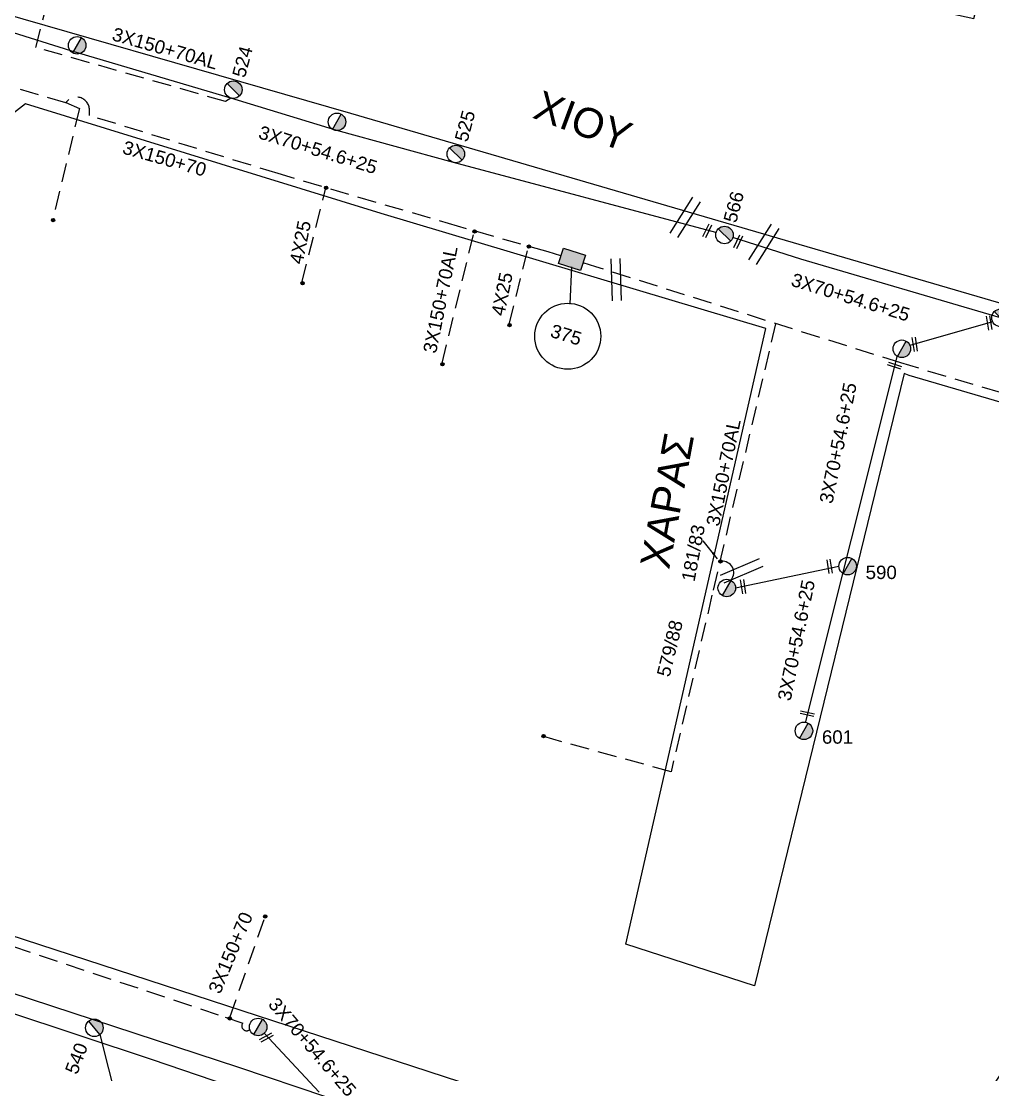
# Model space of a CAD drawing. Header units: millimetres. Extents: x 898 to 5598, y 789 to 3443.
# Drawn here: x 1671 to 1801.7, y 1075 to 1216.8 of the extents above; entities that cross this region are included whole.
import ezdxf

# ---------------------------------------------------------------- set-up
doc = ezdxf.new("R2010")
doc.units = ezdxf.units.MM
doc.linetypes.add('DASHED', pattern=[19.05, 12.7, -6.35])
for name, color, linetype in [('Link Box 2 Διευθύνσεων', 7, 'Continuous'), ('Άγνωστα', 7, 'Continuous'), ('Επιγραφές - Σχήματα', 7, 'Continuous'), ('Καλώδια ΧΤ   3x150+70AL', 7, 'DASHED'), ('Καλώδια ΧΤ   3x150AL+50CU', 7, 'DASHED'), ('Μηχανική τομή', 7, 'Continuous'), ('Στύλος ΦΜ', 7, 'Continuous'), ('Στύλος ΦΜ @ 1', 7, 'Continuous'), ('Συνδέσεις', 7, 'Continuous'), ('Συνεστραμμένα ΧΤ   3x70+54.6+25 AL', 7, 'SYN_LINE'), ('Τομή', 7, 'Continuous'), ('Υπόβαθρο ΔΕΗ', 7, 'Continuous'), ('Υπόγεια καλώδια Παροχών ΧΤ   4x25', 7, 'DASHED'), ('Υπόγεια καλώδια Παροχών ΧΤ   4x50AL', 7, 'DASHED')]:
    doc.layers.add(name, color=color, linetype=linetype)
doc.styles.add('arial', font='arial.ttf')
doc.styles.get("Standard").update_dxf_attribs({"font": 'arial.ttf'})
doc.linetypes.add('SYN_LINE', pattern='A,0.5,-0.0001,["/\\/\\/\\/",Standard,S=0.1,R=0,X=0,Y=-0.05],-0.25', length=0.7501)
doc.dimstyles.new('ISO-25', dxfattribs={"dimtxt": 2.5, "dimasz": 2.5, "dimexe": 1.25, "dimexo": 0.625, "dimtad": 1, "dimtxsty": 'Standard', "dimcen": 2.5, "dimadec": 0, "dimazin": 0, "dimtfac": 1, "dimtmove": 0, "dimatfit": 3, "dimfxl": 1, "dimarcsym": 0})

# ---------------------------------------------------------------- blocks, each defined once
blk = doc.blocks.new('ΥΠΑΡΧΩΝ ΤΣΙΜΕΝΤΕΝΙΟΣ ΣΤΥΛΟΣ')
at = {"layer": 'Στύλος ΦΜ'}
blk.add_hatch(color=7, dxfattribs=at).paths.add_polyline_path([(-1.29, -2.28, 0.574793), (2.62, 0, 0.268822), (1.3, 2.27)])
at = {"layer": 'Στύλος ΦΜ', "color": 7}
blk.add_line((-1.29, -2.28), (1.3, 2.27), dxfattribs=at)
blk.add_circle((0, 0), 2.62, dxfattribs=at)
at = {"layer": 'Στύλος ΦΜ', "flags": 4}
for tag, p in [('ΑΡΙΘΜΟΣ', (-4.68, 8.05)), ('ΤΥΠΟΣ', (-4.91, 3.03))]:
    blk.add_attdef(tag, p, '', height=4, dxfattribs=at)
blk = doc.blocks.new('LINK BOX 2 ΑΝΑΧΩΡΗΣΕΩΝ')
at = {"layer": 'Link Box 2 Διευθύνσεων', "ltscale": 40}
blk.add_hatch(color=256, dxfattribs=at).paths.add_polyline_path([(-2.02, 1.29), (-2.02, -1.45), (1.89, -1.45), (1.89, 1.29)])
for p, q in [((-2.02, -0.08), (-4.26, -0.08)), ((4.12, -0.08), (1.89, -0.08))]:
    blk.add_line(p, q, dxfattribs=at)
blk.add_lwpolyline([(-2.02, -1.45), (-2.02, 1.29), (1.89, 1.29), (1.89, -1.45)], close=True, dxfattribs=at)
blk = doc.blocks.new('ΜΗΧΑΝΙΚΗ ΤΟΜΗ')
at = {"layer": 'Μηχανική τομή', "ltscale": 40}
for p, q in [((-1.89, 0.78), (1.89, 0.78)), ((1.89, 0), (-1.89, 0))]:
    blk.add_line(p, q, dxfattribs=at)
blk = doc.blocks.new('ΤΟΜΗ')
at = {"layer": 'Τομή', "ltscale": 40}
for p, q in [((-5.68, 0), (5.68, 0)), ((5.68, -2.33), (-5.68, -2.33))]:
    blk.add_line(p, q, dxfattribs=at)
blk = doc.blocks.new('_ΣΥΝΔΕΣΗ')
at = {"layer": 'Συνδέσεις', "linetype": 'SYN_LINE', "ltscale": 40}
blk.add_hatch(color=256, dxfattribs=at).paths.add_polyline_path([(0.5, -0.01, 1), (-0.5, -0.01, 1)])
at = {"layer": 'Συνδέσεις'}
blk.add_circle((0, -0.01), 0.5, dxfattribs=at)

msp = doc.modelspace()

# ---------------------------------------------------------------- linework, layer by layer
at = {"layer": 'Άγνωστα', "color": 30, "linetype": 'DASHED', "ltscale": 0.2}
msp.add_lwpolyline([(1741.87, 1185.75), (1729.69, 1189.2), (1705.54, 1196.28), (1680.18, 1204.08), (1680.17, 1204.86, 0.731299), (1676.98, 1205.82, 1.899003)], format="xyb", dxfattribs=at)
msp.add_lwpolyline([(1676.99, 1205.84), (1678.81, 1205.04), (1675.27, 1190.29)], dxfattribs=at)
at = {"layer": 'Άγνωστα', "color": 30, "linetype": 'SYN_LINE', "ltscale": 15}
for points in [[(1801.63, 1176.35), (1790.52, 1173.17)], [(1767.06, 1140.54), (1780.97, 1143.48)]]:
    msp.add_lwpolyline(points, dxfattribs=at)
at = {"layer": 'Άγνωστα', "color": 1}
msp.add_lwpolyline([(1766.47, 1141.56), (1766.63, 1141.84, 0.65351), (1764.96, 1144.09, 8.795104)], format="xyb", dxfattribs=at)
at = {"layer": 'Άγνωστα', "color": 62, "linetype": 'DASHED', "ltscale": 0.2}
msp.add_lwpolyline([(1699.01, 1082.7), (1699.04, 1082.78), (1703.82, 1096.37)], dxfattribs=at)
at = {"layer": 'Άγνωστα', "color": 62, "linetype": 'SYN_LINE', "ltscale": 15}
msp.add_lwpolyline([(1681.58, 1080.47), (1685.05, 1066.61)], dxfattribs=at)
at = {"layer": 'Επιγραφές - Σχήματα', "linetype": 'Continuous', "ltscale": 20}
msp.add_lwpolyline([(1744.84, 1178.73), (1745.07, 1183.74)], dxfattribs=at)
msp.add_circle((1744.5, 1174.4), 4.44, dxfattribs=at)
at = {"layer": 'Καλώδια ΧΤ   3x150+70AL', "color": 30, "ltscale": 0.2}
for points in [[(1676.98, 1205.82), (1648.21, 1214.09), (1641.7, 1215.94), (1612.91, 1191.29)], [(1727.61, 1170.77), (1731.93, 1188.54)]]:
    msp.add_lwpolyline(points, dxfattribs=at)
at = {"layer": 'Καλώδια ΧΤ   3x150+70AL', "color": 5, "ltscale": 0.2}
msp.add_lwpolyline([(1699.2, 1206.43), (1698.48, 1205.98), (1672.93, 1213.26)], dxfattribs=at)
at = {"layer": 'Καλώδια ΧΤ   3x150+70AL', "color": 1, "ltscale": 0.2}
msp.add_lwpolyline([(1869.2, 1147.82), (1868.64, 1147.11, -0.599549), (1862.85, 1148.17), (1844.55, 1154.22), (1810, 1164.65), (1789.29, 1170.82), (1748.27, 1183.74)], format="xyb", dxfattribs=at)
msp.add_lwpolyline([(1772.44, 1176.09), (1763.9, 1139.55), (1758.4, 1115.8), (1741.27, 1120.54)], dxfattribs=at)
at = {"layer": 'Καλώδια ΧΤ   3x150AL+50CU', "color": 62, "linetype": 'DASHED', "ltscale": 0.2}
msp.add_lwpolyline([(1591.13, 1121.46), (1590.29, 1118.92), (1698.41, 1082.8), (1700.79, 1082)], dxfattribs=at)
msp.add_arc((1701.3, 1081.61), 0.642, 142.2436, 312.2625, dxfattribs=at)
at = {"layer": 'Συνεστραμμένα ΧΤ   3x70+54.6+25 AL', "color": 5, "linetype": 'SYN_LINE', "ltscale": 20}
msp.add_lwpolyline([(1764.44, 1188.34), (1729.13, 1197.78), (1713.46, 1202.06), (1699.2, 1206.43), (1677.67, 1212.8), (1657.49, 1219.12), (1655.64, 1220.37), (1653.06, 1227.84)], dxfattribs=at)
at = {"layer": 'Συνεστραμμένα ΧΤ   3x70+54.6+25 AL', "color": 30, "ltscale": 20}
msp.add_lwpolyline([(1864.61, 1150.45), (1836.72, 1167.2), (1836.7, 1167.21), (1802.71, 1176.88), (1775.86, 1184.77), (1766.7, 1187.67)], dxfattribs=at)
at = {"layer": 'Συνεστραμμένα ΧΤ   3x70+54.6+25 AL', "color": 30, "linetype": 'SYN_LINE', "ltscale": 20}
msp.add_lwpolyline([(1788.81, 1171.81), (1776.42, 1122.39)], dxfattribs=at)
at = {"layer": 'Συνεστραμμένα ΧΤ   3x70+54.6+25 AL', "color": 62, "linetype": 'SYN_LINE', "ltscale": 20}
msp.add_lwpolyline([(1575.14, 1116.47), (1599.44, 1108.92), (1622.2, 1101.78), (1661.06, 1088.92), (1700.2, 1076.08), (1711.9, 1072.11)], dxfattribs=at)
at = {"layer": 'Συνεστραμμένα ΧΤ   3x70+54.6+25 AL', "color": 62, "linetype": 'SYN_LINE', "ltscale": 10}
msp.add_lwpolyline([(1711.08, 1072.71), (1703.66, 1080.63)], dxfattribs=at)
at = {"layer": 'Υπόβαθρο ΔΕΗ'}
msp.add_lwpolyline([(1731.09, 1294.68), (1748.19, 1308.95), (1759.56, 1318.72), (1800.55, 1304.62), (1779.98, 1221.37), (1799.12, 1217.14), (1820.15, 1298.12), (1917.6, 1246.75), (1916.07, 1244.4), (1916.07, 1244.4), (1860.97, 1161.82), (1715.31, 1204.37), (1656.4, 1221.36), (1654.78, 1229.1), (1702.66, 1270.23), (1730.68, 1294.23)], close=True, dxfattribs=at)
for points in [[(1788.65, 1054.33), (1827.83, 1112.04), (1853, 1150.79), (1790.43, 1169.14), (1789.77, 1169.38), (1769.6, 1087.02), (1752.3, 1092.62), (1771.13, 1175.43), (1719.41, 1190.92), (1671.58, 1205.65), (1638.5, 1180), (1612.48, 1190.01), (1550.25, 1136.75), (1550, 1133.59), (1644.13, 1102.14), (1759.2, 1064.61), (1788.65, 1054.33)], [(1782.06, 1045.25), (1750.41, 1001.24), (1671.55, 1027.11), (1668.28, 1028.04), (1570.4, 1059.57), (1507.64, 1081.11), (1496.16, 1084.85), (1496.57, 1090.28), (1539.63, 1127.48), (1590.31, 1109.71), (1688.61, 1077.11), (1782.06, 1045.25)]]:
    msp.add_lwpolyline(points, dxfattribs=at)
at = {"layer": 'Υπόγεια καλώδια Παροχών ΧΤ   4x25', "color": 30, "ltscale": 0.2}
for points in [[(1708.75, 1181.64), (1711.98, 1194.39)], [(1736.63, 1176.03), (1739.21, 1186.42)]]:
    msp.add_lwpolyline(points, dxfattribs=at)
at = {"layer": 'Υπόγεια καλώδια Παροχών ΧΤ   4x50AL', "color": 5, "ltscale": 0.2}
msp.add_lwpolyline([(1672.93, 1213.26), (1676.07, 1225.46)], dxfattribs=at)

# ---------------------------------------------------------------- block references
at = {"layer": 'Link Box 2 Διευθύνσεων', "xscale": 0.8, "yscale": 0.8, "zscale": 0.8, "rotation": 342.5382148413514}
msp.add_blockref('LINK BOX 2 ΑΝΑΧΩΡΗΣΕΩΝ', (1745.14, 1184.79), dxfattribs=at)
at = {"layer": 'Μηχανική τομή'}
for p, xscale, yscale, zscale, rotation in [((1763.44, 1188.51), 0.4999999999999995, 0.4999999999999995, 0.4999999999999995, 63.70707487867689), ((1767.6, 1187.02), 0.4999999999999995, 0.4999999999999995, 0.4999999999999995, 63.70707487867689), ((1801.38, 1176.23), 0.4999999999999994, 0.4999999999999994, 0.4999999999999994, 98.91109908531178), ((1791.37, 1173.34), 0.4999999999999994, 0.4999999999999994, 0.4999999999999994, 98.91109908531176), ((1788.52, 1170.63), 0.4999999999999994, 0.4999999999999994, 0.4999999999999994, 161.252342058793), ((1779.92, 1143.47), 0.4999999999999994, 0.4999999999999994, 0.4999999999999994, 98.91109908531176), ((1768.28, 1140.75), 0.4999999999999994, 0.4999999999999994, 0.4999999999999994, 98.91109908531176), ((1776.75, 1123.82), 0.4999999999999997, 0.4999999999999997, 0.4999999999999997, 168.0451948281911), ((1704.05, 1079.89), 0.4999999999999996, 0.4999999999999996, 0.4999999999999996, 27.64263737240105)]:
    msp.add_blockref('ΜΗΧΑΝΙΚΗ ΤΟΜΗ', p, dxfattribs=dict(at, xscale=xscale, yscale=yscale, zscale=zscale, rotation=rotation))
at = {"layer": 'Στύλος ΦΜ @ 1', "ltscale": 40, "xscale": 0.4499999999998181, "yscale": 0.4499999999998181, "zscale": 0.4499999999998181}
for p in [(1678.51, 1213.54), (1713.46, 1203.24), (1789.44, 1172.72), (1765.89, 1140.54), (1702.85, 1081.49)]:
    msp.add_blockref('ΥΠΑΡΧΩΝ ΤΣΙΜΕΝΤΕΝΙΟΣ ΣΤΥΛΟΣ', p, dxfattribs=at)
at = {"layer": 'Στύλος ΦΜ @ 1', "ltscale": 40}
ref = msp.add_blockref('ΥΠΑΡΧΩΝ ΤΣΙΜΕΝΤΕΝΙΟΣ ΣΤΥΛΟΣ', (1699.51, 1207.57), dxfattribs=dict(at, xscale=0.4499999999998181, yscale=0.4499999999998181, zscale=0.4499999999998181, rotation=74.97736272669584))
ref.add_attrib('ΤΥΠΟΣ', '524', (1701.07, 1209.07), dxfattribs={"layer": 'Στύλος ΦΜ', "height": 1.8, "rotation": 74.9774, "flags": 4})
ref = msp.add_blockref('ΥΠΑΡΧΩΝ ΤΣΙΜΕΝΤΕΝΙΟΣ ΣΤΥΛΟΣ', (1729.44, 1198.92), dxfattribs=dict(at, xscale=0.4499999999998181, yscale=0.4499999999998181, zscale=0.4499999999998181, rotation=74.97736272669584))
ref.add_attrib('ΤΥΠΟΣ', '525', (1731, 1200.43), dxfattribs={"layer": 'Στύλος ΦΜ', "height": 1.8, "rotation": 74.9774, "flags": 4})
ref = msp.add_blockref('ΥΠΑΡΧΩΝ ΤΣΙΜΕΝΤΕΝΙΟΣ ΣΤΥΛΟΣ', (1765.58, 1188.03), dxfattribs=dict(at, xscale=0.4499999999998181, yscale=0.4499999999998181, zscale=0.4499999999998181, rotation=74.97736272669584))
ref.add_attrib('ΤΥΠΟΣ', '566', (1767.15, 1189.54), dxfattribs={"layer": 'Στύλος ΦΜ', "height": 1.8, "rotation": 74.9774, "flags": 4})
ref = msp.add_blockref('ΥΠΑΡΧΩΝ ΤΣΙΜΕΝΤΕΝΙΟΣ ΣΤΥΛΟΣ', (1802.71, 1176.88), dxfattribs=dict(at, xscale=0.4499999999998181, yscale=0.4499999999998181, zscale=0.4499999999998181, rotation=74.97736272669584))
ref.add_attrib('ΤΥΠΟΣ', '544', (1804.27, 1178.38), dxfattribs={"layer": 'Στύλος ΦΜ', "height": 1.8, "rotation": 74.9774, "flags": 4})
ref = msp.add_blockref('ΥΠΑΡΧΩΝ ΤΣΙΜΕΝΤΕΝΙΟΣ ΣΤΥΛΟΣ', (1782.15, 1143.48), dxfattribs=dict(at, xscale=0.4499999999998181, yscale=0.4499999999998181, zscale=0.4499999999998181))
ref.add_attrib('ΤΥΠΟΣ', '590', (1784.57, 1141.74), dxfattribs={"layer": 'Στύλος ΦΜ', "height": 1.8, "flags": 4})
ref = msp.add_blockref('ΥΠΑΡΧΩΝ ΤΣΙΜΕΝΤΕΝΙΟΣ ΣΤΥΛΟΣ', (1776.27, 1121.32), dxfattribs=dict(at, xscale=0.4499999999998181, yscale=0.4499999999998181, zscale=0.4499999999998181))
ref.add_attrib('ΤΥΠΟΣ', '601', (1778.69, 1119.59), dxfattribs={"layer": 'Στύλος ΦΜ', "height": 1.8, "flags": 4})
ref = msp.add_blockref('ΥΠΑΡΧΩΝ ΤΣΙΜΕΝΤΕΝΙΟΣ ΣΤΥΛΟΣ', (1680.83, 1081.37), dxfattribs=dict(at, xscale=0.4499999999998181, yscale=0.4499999999998181, zscale=0.4499999999998181, rotation=69.05198346619083))
ref.add_attrib('ΤΥΠΟΣ', '540', (1678.5, 1074.98), dxfattribs={"layer": 'Στύλος ΦΜ', "height": 1.8, "rotation": 69.052, "flags": 4})
at = {"layer": 'Συνδέσεις', "xscale": 0.4499999999999886, "yscale": 0.4499999999999886, "zscale": 0.4499999999999886}
for p in [(1711.99, 1194.38), (1675.27, 1190.04), (1731.98, 1188.51), (1739.27, 1186.46), (1708.83, 1181.53), (1736.68, 1175.91), (1727.65, 1170.63), (1765.04, 1144.11), (1741.26, 1120.62), (1703.81, 1096.36), (1699.04, 1082.64)]:
    msp.add_blockref('_ΣΥΝΔΕΣΗ', p, dxfattribs=at)
at = {"layer": 'Τομή'}
for p, xscale, yscale, zscale, rotation in [((1759.8, 1190.69), 0.4999999999999997, 0.4999999999999997, 0.4999999999999997, 57.74627636065856), ((1770.38, 1187.1), 0.4999999999999997, 0.4999999999999997, 0.4999999999999997, 57.74627636065856), ((1750.45, 1182), 0.4999999999999997, 0.4999999999999997, 0.4999999999999997, 91.79151942046104), ((1767.67, 1143.37), 0.4999999999999996, 0.4999999999999996, 0.4999999999999996, 23.2210746326418)]:
    msp.add_blockref('ΤΟΜΗ', p, dxfattribs=dict(at, xscale=xscale, yscale=yscale, zscale=zscale, rotation=rotation))

# ---------------------------------------------------------------- texts
at = {"ltscale": 40, "char_height": 4, "width": 94.4586, "attachment_point": 1, "style": 'arial'}
for s, insert, rotation in [('XIOY', (1741.01, 1207.58), 339.5043), ('XAPAΣ', (1754.2, 1143.64), 79.3973)]:
    msp.add_mtext(s, dxfattribs=dict(at, insert=insert, rotation=rotation))
at = {"layer": 'Άγνωστα', "ltscale": 40, "char_height": 1.8, "attachment_point": 1, "style": 'arial'}
for s, insert, width, rotation in [('3X70+54.6+25', (1703.3, 1202.78), 31.6072, 342.8472), ('3X150+70', (1684.97, 1200.75), 31.6072, 344.1282), ('3X70+54.6+25', (1774.94, 1182.95), 31.6072, 342.8472), ('375', (1742.55, 1176.08), 31.6072, 342.8472), ('3X70+54.6+25', (1778.33, 1152.14), 31.6072, 78.4534), ('\\pt1.8,3.6;181/83', (1759.78, 1141.63), 10.9389, 79.2367), ('3X70+54.6+25', (1772.71, 1125.61), 31.6072, 78.4534), ('\\pt1.8,3.6;579/88', (1756.45, 1128.89), 10.9389, 76.3966), ('3X150+70', (1696.08, 1086.5), 31.6072, 67.2894), ('3X70+54.6+25', (1705.47, 1085.64), 31.6072, 310.6414)]:
    msp.add_mtext(s, dxfattribs=dict(at, insert=insert, width=width, rotation=rotation))
at = {"layer": 'Καλώδια ΧΤ   3x150+70AL', "ltscale": 0.2, "char_height": 1.8, "width": 31.6072, "attachment_point": 1, "style": 'arial'}
for insert, rotation in [((1683.56, 1215.99), 344.1282), ((1725.02, 1172.36), 78.4534), ((1763.1, 1149.1), 78.4534)]:
    msp.add_mtext('3X150+70AL', dxfattribs=dict(at, insert=insert, rotation=rotation))
at = {"layer": 'Υπόγεια καλώδια Παροχών ΧΤ   4x25', "ltscale": 0.2, "char_height": 1.8, "width": 31.6072, "attachment_point": 1, "rotation": 78.4534, "style": 'arial'}
for insert in [(1707.05, 1184.35), (1734.19, 1177.39)]:
    msp.add_mtext('4X25', dxfattribs=dict(at, insert=insert))

# ---------------------------------------------------------------- leaders
at = {"layer": 'Επιγραφές - Σχήματα', "ltscale": 40}
msp.add_leader([(1764.65, 1144.47), (1762.7, 1146.88)], dimstyle='ISO-25', override={"dimasz": 1, "dimtad": 0}, dxfattribs=at)

doc.saveas('drawing.dxf')
